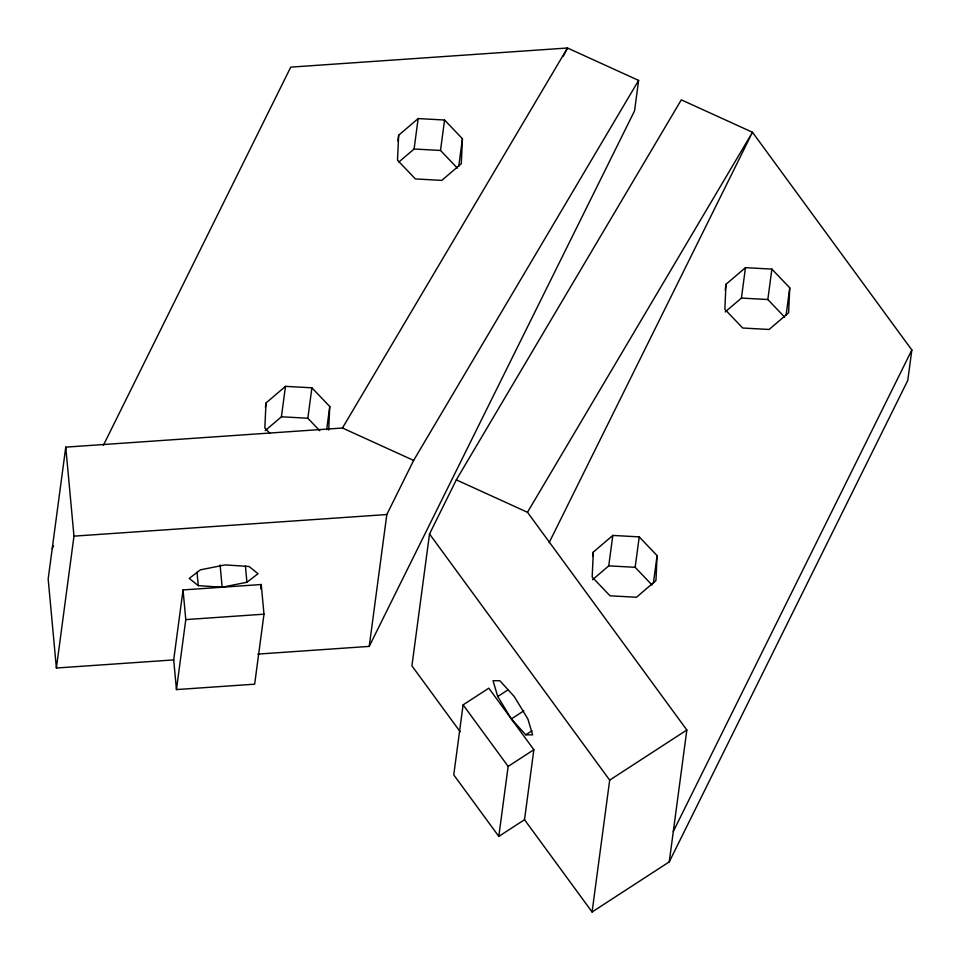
<?xml version="1.0" encoding="UTF-8"?>
<svg xmlns="http://www.w3.org/2000/svg" width="960" height="960" viewBox="0 0 960 960"><rect width="100%" height="100%" fill="white"/><g stroke="black" fill="none" stroke-linecap="round" stroke-linejoin="round"><path stroke-width="1.44" d="M328.68 430.044L329.76 406.512L311.892 387.804L285.48 386.352L265.992 402.996L264.84 428.004L269.808 433.2M398.664 135.216L397.512 160.224L415.38 178.932L441.792 180.396L461.28 163.74L462.432 138.732L444.564 120.024L418.152 118.572L398.664 135.216L397.884 141.012M593.316 552.084L592.176 577.08L610.032 595.8L636.456 597.252L655.944 580.596L657.084 555.6L639.228 536.88L612.816 535.428L593.316 552.084L592.74 556.428M725.988 284.304L724.836 309.312L742.704 328.02L769.116 329.472L788.604 312.816L789.756 287.82L771.888 269.112L745.476 267.648L725.988 284.304L725.22 290.1M103.38 445.308L290.748 67.128L567.468 48L638.616 80.412L413.628 460.416L342.468 428.016L65.76 447.132L48.168 579L56.388 668.016L173.7 659.916L183.036 589.92L261.252 584.52L263.988 614.184L254.652 684.18L176.448 689.58L173.7 659.916M56.388 668.016L73.98 536.148L65.76 447.132M176.448 689.58L185.784 619.596L183.036 589.92M265.416 407.352L265.992 402.996M265.176 430.656L281.424 416.784L285.48 386.352M260.664 588.888L261.252 584.52M319.74 430.704L307.836 418.236L311.892 387.804M326.664 429.696L329.76 406.512M398.928 161.952L414.096 149.004L418.152 118.572M257.856 654.096L369.228 646.392L386.82 514.536L413.628 460.416M457.38 168.132L440.508 150.456L444.564 120.024M458.76 166.272L462.432 138.732M524.52 819.696L498.804 836.4L453.756 774.864L463.104 704.868L488.82 688.164L533.856 749.7L524.52 819.696L592.08 912L669.252 861.876L907.776 380.424L911.832 349.992L752.472 132.264L681.312 99.852L456.324 479.868L429.516 533.976L411.924 665.844L460.176 731.772M498.804 836.4L508.14 766.404L463.104 704.868M638.616 80.412L634.56 110.844L369.228 646.392M592.512 579.732L608.748 565.86L612.816 535.428M652.032 584.988L635.16 567.312L639.228 536.88M592.08 912L609.684 780.132L429.516 533.976M653.412 583.128L657.084 555.6M725.172 311.952L741.42 298.08L745.476 267.648M669.252 861.876L686.844 730.008L527.484 512.28L456.324 479.868M784.704 317.208L767.832 299.532L771.888 269.112M786.084 315.348L789.756 287.82M52.224 548.568L53.556 545.892M563.472 56.052L567.468 48L342.468 428.016M549.156 542.628L752.472 132.264L527.484 512.28M673.308 831.444L911.832 349.992M246.912 582.264L258.048 573.684L249.024 566.484L225.12 564.9L200.352 569.856L189.228 578.436L198.252 585.636L222.144 587.22L246.912 582.264L245.412 565.944M497.76 696.516L493.008 680.7L499.872 680.736L514.32 696.612L527.892 719.028L532.644 734.856L525.792 734.808L511.344 718.932L497.76 696.516L507.72 690.048M511.344 718.932L523.788 710.844M525.792 734.808L532.008 730.764M508.14 766.404L533.856 749.7M609.684 780.132L686.844 730.008M73.98 536.148L386.82 514.536M185.784 619.596L263.988 614.184M414.096 149.004L440.508 150.456M741.42 298.08L767.832 299.532M281.424 416.784L307.836 418.236M608.748 565.86L635.16 567.312M220.092 564.96L222.144 587.22M197.016 572.28L198.252 585.636"/></g></svg>
